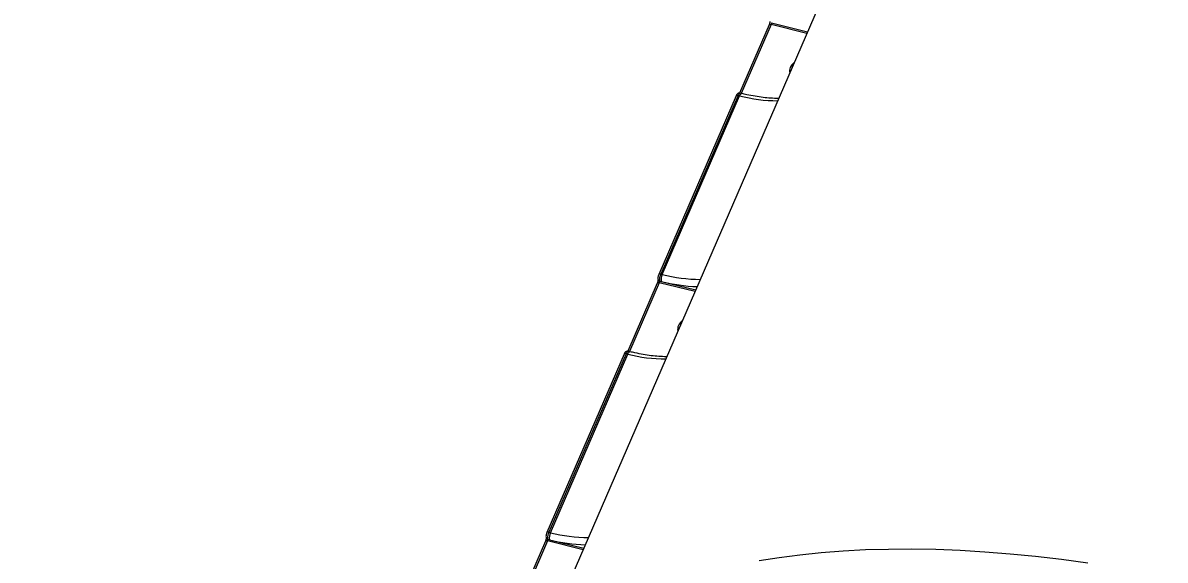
# Model space of a CAD drawing. Header units: millimetres. Extents: x -4688 to 6829, y -6350 to 4771.
# Drawn here: x 2040.8 to 2478.8, y 1351.2 to 1557.3 of the extents above; entities that cross this region are included whole.
import ezdxf

# ---------------------------------------------------------------- set-up
doc = ezdxf.new("R2010")
doc.units = ezdxf.units.MM
for name, color, linetype in [('DIKOM_ОБЪЕКТ', 7, 'Continuous'), ('DIKOM_РАЗМЕР_ЗОНА', 7, 'Continuous'), ('DIKOM_РАЗМЕР_ОБЪЕКТА', 7, 'Continuous')]:
    doc.layers.add(name, color=color, linetype=linetype)
doc.styles.add('style1', font='arial.ttf', dxfattribs={"width": 0.8})
doc.dimstyles.new('1-50', dxfattribs={"dimtxt": 300, "dimasz": 200, "dimexe": 100, "dimexo": 0, "dimgap": 100, "dimtad": 1, "dimtxsty": 'style1', "dimcen": 200, "dimclrd": 7, "dimclre": 7, "dimclrt": 7, "dimadec": 1, "dimazin": 2, "dimtfac": 1, "dimtmove": 0, "dimatfit": 2, "dimfxl": 0, "dimlwd": 25, "dimlwe": 18, "dimarcsym": 0})

# ---------------------------------------------------------------- blocks, each defined once
blk = doc.blocks.new('*D9')
at = {"layer": 'Defpoints', "color": 0, "transparency": 16777216}
for p in [(2285.35, 2926.08), (233.68, -3329.73), (5655.58, -3329.73)]:
    blk.add_point(p, dxfattribs=at)
at = {"layer": 'DIKOM_РАЗМЕР_ОБЪЕКТА', "color": 7, "lineweight": 18, "transparency": 16777216}
for p, q in [((2285.35, 2926.08), (5755.58, 2926.08)), ((233.68, -3329.73), (5755.58, -3329.73))]:
    blk.add_line(p, q, dxfattribs=at)
at = {"layer": 'DIKOM_РАЗМЕР_ОБЪЕКТА', "color": 7, "lineweight": 25, "transparency": 16777216}
blk.add_line((5655.58, 2726.08), (5655.58, -3129.73), dxfattribs=at)
at = {"layer": 'DIKOM_РАЗМЕР_ОБЪЕКТА', "color": 7, "transparency": 16777216}
for points in [[(5622.24, 2726.08), (5688.91, 2726.08), (5655.58, 2926.08)], [(5622.24, -3129.73), (5688.91, -3129.73), (5655.58, -3329.73)]]:
    blk.add_solid(points, dxfattribs=at)
at = {"layer": 'DIKOM_РАЗМЕР_ОБЪЕКТА', "color": 7, "transparency": 16777216, "insert": (5402.4, -130.27), "char_height": 300, "attachment_point": 5, "rotation": 90, "style": 'style1'}
blk.add_mtext('6250', dxfattribs=at)
blk = doc.blocks.new('*D10')
at = {"layer": 'Defpoints', "color": 0, "transparency": 16777216}
for p in [(2960.09, 4770.95), (741.18, -5330.34), (6729.08, -5330.34)]:
    blk.add_point(p, dxfattribs=at)
at = {"layer": 'DIKOM_РАЗМЕР_ЗОНА', "color": 7, "lineweight": 18, "transparency": 16777216}
for p, q in [((2960.09, 4770.95), (6829.08, 4770.95)), ((741.18, -5330.34), (6829.08, -5330.34))]:
    blk.add_line(p, q, dxfattribs=at)
at = {"layer": 'DIKOM_РАЗМЕР_ЗОНА', "color": 7, "lineweight": 25, "transparency": 16777216}
blk.add_line((6729.08, 4570.95), (6729.08, -5130.34), dxfattribs=at)
at = {"layer": 'DIKOM_РАЗМЕР_ЗОНА', "color": 7, "transparency": 16777216}
for points in [[(6695.74, 4570.95), (6762.41, 4570.95), (6729.08, 4770.95)], [(6695.74, -5130.34), (6762.41, -5130.34), (6729.08, -5330.34)]]:
    blk.add_solid(points, dxfattribs=at)
at = {"layer": 'DIKOM_РАЗМЕР_ЗОНА', "color": 7, "transparency": 16777216, "insert": (6475.9, -93.77), "char_height": 300, "attachment_point": 5, "rotation": 90, "style": 'style1'}
blk.add_mtext('10100', dxfattribs=at)
blk = doc.blocks.new('*D11')
at = {"layer": 'Defpoints', "color": 0, "transparency": 16777216}
for p in [(3703.08, 2652.76), (-3188.42, -47.63), (-3188.42, -4921.77)]:
    blk.add_point(p, dxfattribs=at)
at = {"layer": 'DIKOM_РАЗМЕР_ОБЪЕКТА', "color": 7, "lineweight": 18, "transparency": 16777216}
for p, q in [((3703.08, 2652.76), (3703.08, -5021.77)), ((-3188.42, -47.63), (-3188.42, -5021.77))]:
    blk.add_line(p, q, dxfattribs=at)
at = {"layer": 'DIKOM_РАЗМЕР_ОБЪЕКТА', "color": 7, "lineweight": 25, "transparency": 16777216}
blk.add_line((3503.08, -4921.77), (-2988.42, -4921.77), dxfattribs=at)
at = {"layer": 'DIKOM_РАЗМЕР_ОБЪЕКТА', "color": 7, "transparency": 16777216}
for points in [[(-2988.42, -4888.44), (-2988.42, -4955.11), (-3188.42, -4921.77)], [(3503.08, -4888.44), (3503.08, -4955.11), (3703.08, -4921.77)]]:
    blk.add_solid(points, dxfattribs=at)
at = {"layer": 'DIKOM_РАЗМЕР_ОБЪЕКТА', "color": 7, "transparency": 16777216, "insert": (4.08, -4668.6), "char_height": 300, "attachment_point": 5, "style": 'style1'}
blk.add_mtext('6900', dxfattribs=at)
blk = doc.blocks.new('*D12')
at = {"layer": 'Defpoints', "color": 0, "transparency": 16777216}
for p in [(4937.72, 2926.08), (-4688.42, -671.13), (4937.72, -6249.77)]:
    blk.add_point(p, dxfattribs=at)
at = {"layer": 'DIKOM_РАЗМЕР_ЗОНА', "color": 7, "lineweight": 18, "transparency": 16777216}
for p, q in [((4937.72, 2926.08), (4937.72, -6349.77)), ((-4688.42, -671.13), (-4688.42, -6349.77))]:
    blk.add_line(p, q, dxfattribs=at)
at = {"layer": 'DIKOM_РАЗМЕР_ЗОНА', "color": 7, "lineweight": 25, "transparency": 16777216}
blk.add_line((-4488.42, -6249.77), (4737.72, -6249.77), dxfattribs=at)
at = {"layer": 'DIKOM_РАЗМЕР_ЗОНА', "color": 7, "transparency": 16777216}
for points in [[(-4488.42, -6216.44), (-4488.42, -6283.11), (-4688.42, -6249.77)], [(4737.72, -6216.44), (4737.72, -6283.11), (4937.72, -6249.77)]]:
    blk.add_solid(points, dxfattribs=at)
at = {"layer": 'DIKOM_РАЗМЕР_ЗОНА', "color": 7, "transparency": 16777216, "insert": (124.65, -5996.6), "char_height": 300, "attachment_point": 5, "style": 'style1'}
blk.add_mtext('9650', dxfattribs=at)

msp = doc.modelspace()

# ---------------------------------------------------------------- linework, layer by layer
at = {"layer": 'DIKOM_ОБЪЕКТ', "color": 7, "linetype": 'Continuous', "lineweight": 15}
for p, q in [((2360.429, 1597.107), (2243.977, 1328.214)), ((2326.963, 1556.542), (2315.634, 1530.383)), ((2327.711, 1556.662), (2316.279, 1530.266)), ((2341.454, 1553.292), (2327.711, 1556.662)), ((2327.854, 1557.322), (2341.726, 1553.92)), ((2314.293, 1529.342), (2284.627, 1460.842)), ((2315.04, 1529.463), (2285.374, 1460.962)), ((2285.98, 1460.814), (2315.646, 1529.314)), ((2315.646, 1529.314), (2315.04, 1529.463)), ((2316.463, 1530.221), (2315.837, 1530.374)), ((2285.374, 1460.962), (2285.98, 1460.814)), ((2284.073, 1457.505), (2272.744, 1431.347)), ((2284.82, 1457.626), (2273.388, 1431.229)), ((2298.563, 1454.255), (2284.82, 1457.626)), ((2284.964, 1458.285), (2285.606, 1458.127)), ((2285.606, 1458.127), (2298.835, 1454.883)), ((2271.402, 1430.306), (2241.736, 1361.805)), ((2272.149, 1430.426), (2242.483, 1361.926)), ((2243.089, 1361.777), (2272.755, 1430.277)), ((2272.755, 1430.277), (2272.149, 1430.426)), ((2273.572, 1431.184), (2272.947, 1431.338)), ((2241.182, 1358.469), (2229.853, 1332.31)), ((2241.929, 1358.589), (2230.497, 1332.193)), ((2255.672, 1355.219), (2241.929, 1358.589)), ((2242.073, 1359.248), (2242.715, 1359.091)), ((2242.483, 1361.926), (2243.089, 1361.777)), ((2242.715, 1359.091), (2255.944, 1355.846))]:
    msp.add_line(p, q, dxfattribs=at)
at = {"layer": 'DIKOM_ОБЪЕКТ', "color": 7, "linetype": 'Continuous', "lineweight": 15, "flags": 128}
for points in [[(2327.711, 1556.662), (2327.538, 1556.696), (2327.379, 1556.709), (2327.238, 1556.701), (2327.12, 1556.673), (2327.031, 1556.626), (2326.973, 1556.561), (2326.963, 1556.542)], [(2315.04, 1529.463), (2314.869, 1529.496), (2314.71, 1529.509), (2314.569, 1529.502), (2314.452, 1529.474), (2314.362, 1529.427), (2314.303, 1529.363), (2314.293, 1529.342)], [(2315.646, 1529.314), (2315.792, 1529.616), (2315.945, 1529.867), (2316.101, 1530.057), (2316.251, 1530.178), (2316.392, 1530.226), (2316.462, 1530.221)], [(2285.374, 1460.962), (2285.203, 1460.996), (2285.044, 1461.009), (2284.903, 1461.002), (2284.786, 1460.974), (2284.696, 1460.927), (2284.637, 1460.863), (2284.625, 1460.837)], [(2284.82, 1457.626), (2284.648, 1457.659), (2284.488, 1457.672), (2284.347, 1457.665), (2284.23, 1457.637), (2284.14, 1457.589), (2284.082, 1457.524), (2284.073, 1457.505)], [(2272.149, 1430.426), (2271.978, 1430.459), (2271.819, 1430.473), (2271.678, 1430.465), (2271.561, 1430.438), (2271.471, 1430.391), (2271.412, 1430.326), (2271.402, 1430.306)], [(2272.755, 1430.277), (2272.901, 1430.58), (2273.055, 1430.83), (2273.21, 1431.02), (2273.361, 1431.141), (2273.501, 1431.19), (2273.572, 1431.184)], [(2241.929, 1358.589), (2241.757, 1358.622), (2241.597, 1358.636), (2241.456, 1358.628), (2241.339, 1358.6), (2241.249, 1358.553), (2241.191, 1358.487), (2241.182, 1358.469)], [(2242.483, 1361.926), (2242.312, 1361.959), (2242.153, 1361.972), (2242.012, 1361.965), (2241.895, 1361.937), (2241.805, 1361.89), (2241.746, 1361.826), (2241.734, 1361.801)], [(2323.138, 1351.048), (2330.85, 1352.289), (2338.792, 1353.331), (2346.957, 1354.175), (2355.338, 1354.82), (2363.926, 1355.264), (2372.715, 1355.509), (2381.695, 1355.552), (2390.858, 1355.395), (2400.196, 1355.038), (2409.7, 1354.48), (2419.361, 1353.722), (2429.171, 1352.766), (2439.119, 1351.611), (2449.198, 1350.26)]]:
    msp.add_lwpolyline(points, dxfattribs=at)
at = {"layer": 'DIKOM_ОБЪЕКТ', "color": 7, "linetype": 'Continuous', "lineweight": 15}
for centre, radius, start, end in [((2339.27, 1538.338), 4.609, 125.31753, 155.50963), ((2338.15, 1538.851), 3.376, 155.5494, 193.27644), ((2330.386, 1586.451), 59.007, 255.53393, 269.87668), ((2285.144, 1459.089), 0.824, 197.24224, 257.36188), ((2290.103, 1458.87), 4.559, 154.76154, 189.37525), ((2300.72, 1517.95), 59.007, 255.53393, 269.87668), ((2301.614, 1521.371), 65.238, 255.79583, 268.04903), ((2295.259, 1439.814), 3.376, 155.5494, 193.27644), ((2296.38, 1439.301), 4.609, 125.31753, 155.50963), ((2287.496, 1487.414), 59.007, 255.53393, 269.87668), ((2242.253, 1360.052), 0.824, 197.24224, 257.36188), ((2247.213, 1359.833), 4.559, 154.76154, 189.37525), ((2258.723, 1422.335), 65.238, 255.79583, 268.04903), ((2257.83, 1418.914), 59.007, 255.53393, 269.87668)]:
    msp.add_arc(centre, radius, start, end, dxfattribs=at)
for points, knots in [([(2327.243, 1557.898), (2327.243, 1557.899), (2327.24, 1557.909), (2327.248, 1557.871), (2327.251, 1557.786), (2327.243, 1557.608), (2327.207, 1557.347), (2327.134, 1557.023), (2327.044, 1556.732), (2326.983, 1556.594), (2326.963, 1556.549)], [0, 0, 0, 0, 0.0058536, 0.0949864, 0.200549, 0.336944, 0.5006477, 0.6918207, 0.8977199, 1, 1, 1, 1]), ([(2327.854, 1557.322), (2327.856, 1557.289), (2327.86, 1557.225), (2327.839, 1557.08), (2327.802, 1556.919), (2327.756, 1556.774), (2327.724, 1556.694), (2327.711, 1556.662)], [0, 0, 0, 0, 0.2154741, 0.4306477, 0.6453485, 0.8595852, 1, 1, 1, 1]), ([(2315.84, 1530.373), (2315.839, 1530.373), (2315.709, 1530.433), (2315.43, 1530.41), (2315.084, 1530.309), (2314.8, 1530.116), (2314.543, 1529.828), (2314.383, 1529.562), (2314.304, 1529.364), (2314.294, 1529.339)], [0, 0, 0, 0, 0.0015792, 0.2009267, 0.3622209, 0.5189769, 0.6988153, 0.9624118, 1, 1, 1, 1]), ([(2315.832, 1530.355), (2315.818, 1530.365), (2315.743, 1530.416), (2315.554, 1530.291), (2315.292, 1529.988), (2315.124, 1529.638), (2315.04, 1529.463)], [0, 0, 0, 0, 0.0719734, 0.3813418, 0.6906495, 1, 1, 1, 1]), ([(2330.637, 1528.315), (2330.547, 1528.314), (2329.573, 1528.305), (2327.597, 1528.4), (2324.66, 1528.673), (2321.583, 1529.128), (2318.835, 1529.658), (2317.108, 1530.068), (2316.463, 1530.221)], [0, 0, 0, 0, 0.021434, 0.2333898, 0.4458981, 0.658983, 0.8725557, 1, 1, 1, 1]), ([(2284.353, 1458.862), (2284.352, 1458.862), (2284.35, 1458.873), (2284.358, 1458.834), (2284.36, 1458.749), (2284.352, 1458.571), (2284.316, 1458.311), (2284.243, 1457.986), (2284.153, 1457.695), (2284.092, 1457.557), (2284.072, 1457.512)], [0, 0, 0, 0, 0.0058536, 0.0949864, 0.200549, 0.336944, 0.5006477, 0.6918207, 0.8977199, 1, 1, 1, 1]), ([(2284.373, 1459.968), (2284.354, 1459.882), (2284.287, 1459.571), (2284.259, 1459.203), (2284.357, 1458.93), (2284.386, 1458.852)], [0, 0, 0, 0, 0.2136278, 0.7745577, 1, 1, 1, 1]), ([(2284.63, 1460.835), (2284.562, 1460.673), (2284.447, 1460.395), (2284.395, 1460.093), (2284.373, 1459.968)], [0, 0, 0, 0, 0.5855044, 1, 1, 1, 1]), ([(2285.374, 1460.962), (2285.323, 1460.836), (2285.194, 1460.517), (2285.029, 1459.931), (2284.916, 1459.279), (2284.884, 1458.686), (2284.937, 1458.419), (2284.964, 1458.285)], [0, 0, 0, 0, 0.1407273, 0.3554498, 0.5702908, 0.7851571, 1, 1, 1, 1]), ([(2284.964, 1458.285), (2284.965, 1458.253), (2284.969, 1458.188), (2284.949, 1458.043), (2284.911, 1457.883), (2284.866, 1457.737), (2284.833, 1457.657), (2284.82, 1457.626)], [0, 0, 0, 0, 0.21547407, 0.43064771, 0.64534848, 0.85958516, 1, 1, 1, 1]), ([(2272.95, 1431.336), (2272.948, 1431.337), (2272.819, 1431.396), (2272.54, 1431.373), (2272.194, 1431.272), (2271.909, 1431.08), (2271.653, 1430.791), (2271.493, 1430.525), (2271.414, 1430.327), (2271.404, 1430.303)], [0, 0, 0, 0, 0.0015792, 0.2009267, 0.3622209, 0.5189769, 0.6988153, 0.9624118, 1, 1, 1, 1]), ([(2272.941, 1431.318), (2272.927, 1431.328), (2272.853, 1431.38), (2272.664, 1431.254), (2272.401, 1430.951), (2272.233, 1430.601), (2272.149, 1430.426)], [0, 0, 0, 0, 0.0719734, 0.3813418, 0.6906495, 1, 1, 1, 1]), ([(2287.746, 1429.278), (2287.657, 1429.277), (2286.682, 1429.268), (2284.707, 1429.363), (2281.769, 1429.637), (2278.692, 1430.092), (2275.944, 1430.622), (2274.217, 1431.031), (2273.572, 1431.184)], [0, 0, 0, 0, 0.021434, 0.2333898, 0.4458981, 0.658983, 0.8725557, 1, 1, 1, 1]), ([(2241.462, 1359.825), (2241.462, 1359.826), (2241.459, 1359.836), (2241.467, 1359.798), (2241.469, 1359.712), (2241.461, 1359.534), (2241.425, 1359.274), (2241.352, 1358.95), (2241.262, 1358.658), (2241.201, 1358.521), (2241.181, 1358.475)], [0, 0, 0, 0, 0.00585361, 0.09498635, 0.20054897, 0.33694396, 0.50064766, 0.6918207, 0.89771991, 1, 1, 1, 1]), ([(2241.482, 1360.931), (2241.463, 1360.846), (2241.396, 1360.535), (2241.368, 1360.166), (2241.467, 1359.894), (2241.495, 1359.816)], [0, 0, 0, 0, 0.2136278, 0.7745577, 1, 1, 1, 1]), ([(2241.739, 1361.799), (2241.672, 1361.636), (2241.556, 1361.358), (2241.504, 1361.056), (2241.482, 1360.931)], [0, 0, 0, 0, 0.5855044, 1, 1, 1, 1]), ([(2242.073, 1359.248), (2242.075, 1359.216), (2242.078, 1359.152), (2242.058, 1359.007), (2242.021, 1358.846), (2241.975, 1358.7), (2241.942, 1358.621), (2241.929, 1358.589)], [0, 0, 0, 0, 0.2154741, 0.4306477, 0.6453485, 0.8595852, 1, 1, 1, 1]), ([(2242.483, 1361.926), (2242.432, 1361.799), (2242.303, 1361.481), (2242.139, 1360.894), (2242.026, 1360.243), (2241.994, 1359.65), (2242.046, 1359.382), (2242.073, 1359.248)], [0, 0, 0, 0, 0.14072731, 0.35544977, 0.57029081, 0.78515706, 1, 1, 1, 1])]:
    msp.add_open_spline(points, degree=3, knots=knots, dxfattribs=at)

# ---------------------------------------------------------------- dimensions: what is measured, and where the dimension line sits
at = {"layer": 'DIKOM_РАЗМЕР_ЗОНА'}
dim = msp.add_linear_dim(base=(6729.076, -5330.338), p1=(2960.09, 4770.953), p2=(741.185, -5330.338), angle=90, text='10100', dimstyle='1-50', dxfattribs=at)
dim.commit()
dim.dimension.update_dxf_attribs({"geometry": '*D10', "text_midpoint": (6729.076, -93.775), "dimtype": 160})
dim = msp.add_linear_dim(base=(4937.725, -6249.775), p1=(-4688.422, -671.127), p2=(4937.725, 2926.075), text='9650', dimstyle='1-50', dxfattribs=at)
dim.commit()
dim.dimension.update_dxf_attribs({"geometry": '*D12', "text_midpoint": (124.651, -6249.775), "dimtype": 160})
at = {"layer": 'DIKOM_РАЗМЕР_ОБЪЕКТА'}
dim = msp.add_linear_dim(base=(5655.576, -3329.729), p1=(2285.35, 2926.075), p2=(233.685, -3329.729), angle=90, text='6250', dimstyle='1-50', dxfattribs=at)
dim.commit()
dim.dimension.update_dxf_attribs({"geometry": '*D9', "text_midpoint": (5655.576, -130.275), "dimtype": 160})
dim = msp.add_linear_dim(base=(-3188.422, -4921.775), p1=(3703.085, 2652.764), p2=(-3188.422, -47.627), text='6900', dimstyle='1-50', dxfattribs=at)
dim.commit()
dim.dimension.update_dxf_attribs({"geometry": '*D11', "text_midpoint": (4.076, -4921.775), "dimtype": 160})

doc.saveas('drawing.dxf')
